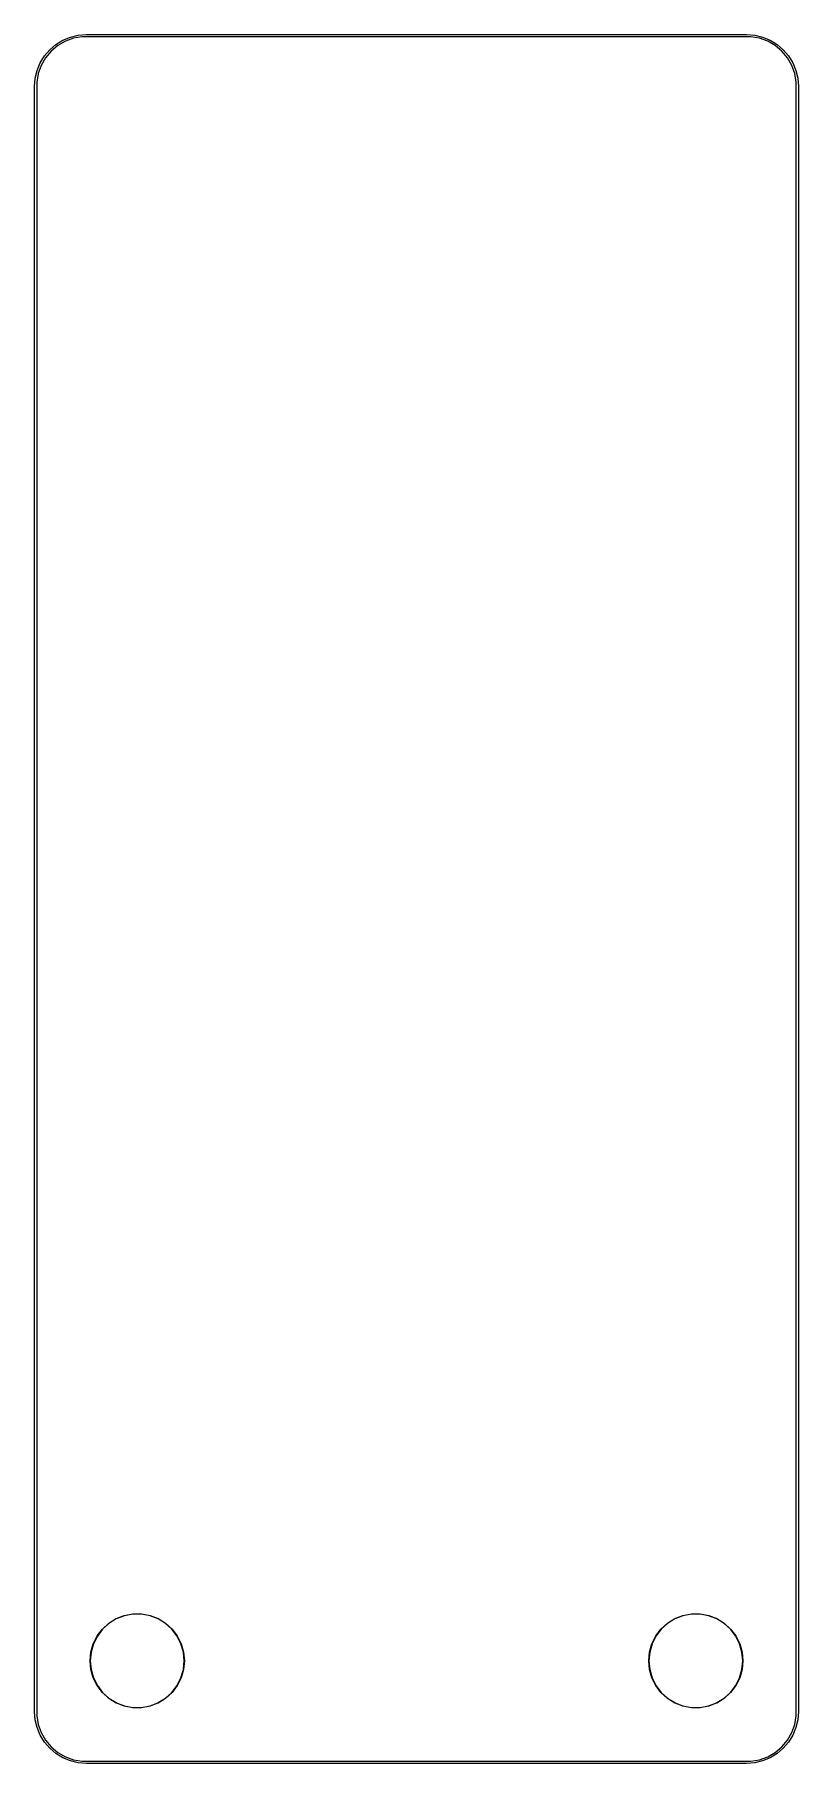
# Model space of a CAD drawing. Extents: x 124.4 to 142.3, y -88.7 to -48.2.
import ezdxf

# ---------------------------------------------------------------- set-up
doc = ezdxf.new("R2010")
doc.units = 0
doc.layers.add('BLACK', color=7, linetype='CONTINUOUS')

msp = doc.modelspace()

# ---------------------------------------------------------------- linework, layer by layer
at = {"layer": 'BLACK', "linetype": 'CONTINUOUS'}
for p, q in [((125.235, -48.2549), (125.421, -48.2104)), ((125.421, -48.2104), (125.611, -48.1954)), ((125.611, -48.1954), (125.611, -48.1954)), ((125.611, -48.1954), (141.089, -48.1954)), ((141.089, -48.1954), (141.279, -48.2103)), ((141.279, -48.2103), (141.465, -48.2548)), ((124.628, -48.6965), (124.751, -48.5514)), ((124.784, -48.5836), (124.653, -48.7399)), ((124.751, -48.5514), (124.897, -48.4276)), ((124.94, -48.4525), (124.784, -48.5836)), ((124.897, -48.4276), (125.059, -48.3279)), ((125.117, -48.3506), (124.94, -48.4525)), ((125.059, -48.3279), (125.235, -48.2549)), ((125.308, -48.2808), (125.117, -48.3506)), ((125.509, -48.2454), (125.308, -48.2808)), ((125.611, -48.2454), (125.509, -48.2454)), ((141.089, -48.2454), (125.611, -48.2454)), ((125.611, -48.2454), (125.611, -48.2454)), ((125.611, -48.2454), (125.611, -48.2454)), ((125.611, -48.2454), (125.611, -48.2454)), ((141.191, -48.2454), (141.089, -48.2454)), ((141.392, -48.2808), (141.191, -48.2454)), ((141.584, -48.3505), (141.392, -48.2808)), ((141.465, -48.2548), (141.641, -48.3278)), ((141.76, -48.4525), (141.584, -48.3505)), ((141.641, -48.3278), (141.804, -48.4275)), ((141.917, -48.5836), (141.76, -48.4525)), ((141.804, -48.4275), (141.949, -48.5514)), ((142.048, -48.7398), (141.917, -48.5836)), ((141.949, -48.5514), (142.073, -48.6964)), ((124.41, -49.2208), (124.455, -49.0353)), ((124.455, -49.0353), (124.528, -48.8591)), ((124.551, -48.9165), (124.481, -49.1081)), ((124.528, -48.8591), (124.628, -48.6965)), ((124.653, -48.7399), (124.551, -48.9165)), ((142.15, -48.9165), (142.048, -48.7398)), ((142.073, -48.6964), (142.172, -48.8591)), ((142.219, -49.1081), (142.15, -48.9165)), ((142.172, -48.8591), (142.245, -49.0353)), ((142.245, -49.0353), (142.29, -49.2208)), ((124.395, -49.411), (124.41, -49.2208)), ((124.395, -87.511), (124.395, -49.411)), ((124.481, -49.1081), (124.445, -49.309)), ((124.445, -49.309), (124.445, -49.411)), ((124.445, -49.411), (124.445, -49.411)), ((124.445, -49.411), (124.445, -87.511)), ((142.255, -49.309), (142.219, -49.1081)), ((142.255, -49.4109), (142.255, -49.309)), ((142.255, -49.411), (142.255, -49.4109)), ((142.255, -87.511), (142.255, -49.411)), ((142.29, -49.2208), (142.305, -49.411)), ((142.305, -49.411), (142.305, -49.411)), ((142.305, -49.411), (142.305, -87.511)), ((125.985, -85.576), (126.136, -85.4386)), ((126.139, -85.4428), (125.989, -85.5795)), ((126.136, -85.4386), (126.309, -85.3312)), ((126.311, -85.336), (126.139, -85.4428)), ((126.309, -85.3312), (126.499, -85.2576)), ((126.501, -85.2627), (126.311, -85.336)), ((126.499, -85.2576), (126.7, -85.2201)), ((126.7, -85.2254), (126.501, -85.2627)), ((126.7, -85.2201), (126.904, -85.2201)), ((126.903, -85.2254), (126.7, -85.2254)), ((127.103, -85.2627), (126.903, -85.2254)), ((126.904, -85.2201), (127.104, -85.2576)), ((127.292, -85.336), (127.103, -85.2627)), ((127.104, -85.2576), (127.294, -85.3312)), ((127.464, -85.4428), (127.292, -85.336)), ((127.294, -85.3312), (127.468, -85.4386)), ((127.614, -85.5795), (127.464, -85.4428)), ((127.468, -85.4386), (127.618, -85.576)), ((139.082, -85.576), (139.233, -85.4386)), ((139.236, -85.4428), (139.086, -85.5795)), ((139.233, -85.4386), (139.406, -85.3312)), ((139.408, -85.336), (139.236, -85.4428)), ((139.406, -85.3312), (139.596, -85.2576)), ((139.598, -85.2627), (139.408, -85.336)), ((139.596, -85.2576), (139.797, -85.2201)), ((139.797, -85.2254), (139.598, -85.2627)), ((139.797, -85.2201), (140.001, -85.2201)), ((140, -85.2254), (139.797, -85.2254)), ((140.2, -85.2627), (140, -85.2254)), ((140.001, -85.2201), (140.201, -85.2576)), ((140.389, -85.336), (140.2, -85.2627)), ((140.201, -85.2576), (140.391, -85.3312)), ((140.561, -85.4428), (140.389, -85.336)), ((140.391, -85.3312), (140.564, -85.4386)), ((140.711, -85.5795), (140.561, -85.4428)), ((140.564, -85.4386), (140.715, -85.576)), ((125.715, -86.1173), (125.771, -85.9212)), ((125.776, -85.9231), (125.721, -86.1183)), ((125.771, -85.9212), (125.862, -85.7387)), ((125.867, -85.7415), (125.776, -85.9231)), ((125.862, -85.7387), (125.985, -85.576)), ((125.989, -85.5795), (125.867, -85.7415)), ((127.737, -85.7415), (127.614, -85.5795)), ((127.618, -85.576), (127.741, -85.7387)), ((127.827, -85.9231), (127.737, -85.7415)), ((127.741, -85.7387), (127.832, -85.9212)), ((127.883, -86.1183), (127.827, -85.9231)), ((127.832, -85.9212), (127.888, -86.1173)), ((138.812, -86.1173), (138.868, -85.9212)), ((138.873, -85.9231), (138.818, -86.1183)), ((138.868, -85.9212), (138.959, -85.7387)), ((138.964, -85.7415), (138.873, -85.9231)), ((138.959, -85.7387), (139.082, -85.576)), ((139.086, -85.5795), (138.964, -85.7415)), ((140.834, -85.7415), (140.711, -85.5795)), ((140.715, -85.576), (140.838, -85.7387)), ((140.924, -85.9231), (140.834, -85.7415)), ((140.838, -85.7387), (140.929, -85.9212)), ((140.98, -86.1183), (140.924, -85.9231)), ((140.929, -85.9212), (140.985, -86.1173)), ((125.697, -86.3204), (125.715, -86.1173)), ((125.715, -86.5234), (125.697, -86.3204)), ((125.721, -86.1183), (125.702, -86.3204)), ((125.702, -86.3204), (125.721, -86.5225)), ((127.901, -86.3204), (127.883, -86.1183)), ((127.883, -86.5225), (127.901, -86.3204)), ((127.888, -86.1173), (127.907, -86.3204)), ((127.907, -86.3204), (127.888, -86.5234)), ((138.794, -86.3204), (138.812, -86.1173)), ((138.812, -86.5234), (138.794, -86.3204)), ((138.818, -86.1183), (138.799, -86.3204)), ((138.799, -86.3204), (138.818, -86.5225)), ((140.998, -86.3204), (140.98, -86.1183)), ((140.98, -86.5225), (140.998, -86.3204)), ((140.985, -86.1173), (141.004, -86.3204)), ((141.004, -86.3204), (140.985, -86.5234)), ((125.771, -86.7196), (125.715, -86.5234)), ((125.721, -86.5225), (125.776, -86.7176)), ((125.862, -86.9021), (125.771, -86.7196)), ((125.776, -86.7176), (125.867, -86.8993)), ((127.737, -86.8993), (127.827, -86.7176)), ((127.832, -86.7196), (127.741, -86.9021)), ((127.827, -86.7176), (127.883, -86.5225)), ((127.888, -86.5234), (127.832, -86.7196)), ((138.868, -86.7196), (138.812, -86.5234)), ((138.818, -86.5225), (138.873, -86.7176)), ((138.959, -86.9021), (138.868, -86.7196)), ((138.873, -86.7176), (138.964, -86.8993)), ((140.834, -86.8993), (140.924, -86.7176)), ((140.929, -86.7196), (140.838, -86.9021)), ((140.924, -86.7176), (140.98, -86.5225)), ((140.985, -86.5234), (140.929, -86.7196)), ((125.985, -87.0648), (125.862, -86.9021)), ((125.867, -86.8993), (125.989, -87.0612)), ((126.136, -87.2022), (125.985, -87.0648)), ((125.989, -87.0612), (126.139, -87.198)), ((127.464, -87.198), (127.614, -87.0612)), ((127.618, -87.0648), (127.468, -87.2022)), ((127.614, -87.0612), (127.737, -86.8993)), ((127.741, -86.9021), (127.618, -87.0648)), ((139.082, -87.0648), (138.959, -86.9021)), ((138.964, -86.8993), (139.086, -87.0612)), ((139.233, -87.2022), (139.082, -87.0648)), ((139.086, -87.0612), (139.236, -87.198)), ((140.561, -87.198), (140.711, -87.0612)), ((140.715, -87.0648), (140.564, -87.2022)), ((140.711, -87.0612), (140.834, -86.8993)), ((140.838, -86.9021), (140.715, -87.0648)), ((124.41, -87.7012), (124.395, -87.511)), ((124.395, -87.511), (124.395, -87.511)), ((124.445, -87.511), (124.445, -87.5111)), ((124.445, -87.5111), (124.445, -87.613)), ((126.309, -87.3095), (126.136, -87.2022)), ((126.139, -87.198), (126.311, -87.3048)), ((126.499, -87.3832), (126.309, -87.3095)), ((126.311, -87.3048), (126.501, -87.3781)), ((126.7, -87.4207), (126.499, -87.3832)), ((126.501, -87.3781), (126.7, -87.4154)), ((126.7, -87.4154), (126.903, -87.4154)), ((126.904, -87.4207), (126.7, -87.4207)), ((126.903, -87.4154), (127.103, -87.3781)), ((127.104, -87.3832), (126.904, -87.4207)), ((127.103, -87.3781), (127.292, -87.3048)), ((127.294, -87.3095), (127.104, -87.3832)), ((127.292, -87.3048), (127.464, -87.198)), ((127.468, -87.2022), (127.294, -87.3095)), ((139.406, -87.3095), (139.233, -87.2022)), ((139.236, -87.198), (139.408, -87.3048)), ((139.596, -87.3832), (139.406, -87.3095)), ((139.408, -87.3048), (139.598, -87.3781)), ((139.797, -87.4207), (139.596, -87.3832)), ((139.598, -87.3781), (139.797, -87.4154)), ((139.797, -87.4154), (140, -87.4154)), ((140.001, -87.4207), (139.797, -87.4207)), ((140, -87.4154), (140.2, -87.3781)), ((140.201, -87.3832), (140.001, -87.4207)), ((140.2, -87.3781), (140.389, -87.3048)), ((140.391, -87.3095), (140.201, -87.3832)), ((140.389, -87.3048), (140.561, -87.198)), ((140.564, -87.2022), (140.391, -87.3095)), ((142.255, -87.613), (142.255, -87.511)), ((142.255, -87.511), (142.255, -87.511)), ((142.305, -87.511), (142.29, -87.7012)), ((124.455, -87.8867), (124.41, -87.7012)), ((124.445, -87.613), (124.481, -87.8139)), ((124.528, -88.0629), (124.455, -87.8867)), ((124.481, -87.8139), (124.551, -88.0055)), ((142.15, -88.0055), (142.219, -87.8138)), ((142.245, -87.8867), (142.172, -88.0629)), ((142.219, -87.8138), (142.255, -87.613)), ((142.29, -87.7012), (142.245, -87.8867)), ((124.628, -88.2256), (124.528, -88.0629)), ((124.551, -88.0055), (124.653, -88.1822)), ((124.751, -88.3706), (124.628, -88.2256)), ((124.653, -88.1822), (124.784, -88.3384)), ((124.784, -88.3384), (124.94, -88.4695)), ((141.76, -88.4695), (141.917, -88.3384)), ((141.917, -88.3384), (142.048, -88.1821)), ((142.073, -88.2255), (141.949, -88.3706)), ((142.048, -88.1821), (142.15, -88.0055)), ((142.172, -88.0629), (142.073, -88.2255)), ((124.896, -88.4945), (124.751, -88.3706)), ((125.059, -88.5942), (124.896, -88.4945)), ((124.94, -88.4695), (125.117, -88.5715)), ((125.235, -88.6672), (125.059, -88.5942)), ((125.117, -88.5715), (125.308, -88.6412)), ((125.421, -88.7117), (125.235, -88.6672)), ((125.308, -88.6412), (125.509, -88.6766)), ((125.611, -88.7266), (125.421, -88.7117)), ((125.509, -88.6766), (125.611, -88.6766)), ((125.611, -88.6766), (125.611, -88.6766)), ((125.611, -88.6766), (141.089, -88.6766)), ((141.089, -88.7266), (125.611, -88.7266)), ((125.611, -88.7266), (125.611, -88.7266)), ((125.611, -88.7266), (125.611, -88.7266)), ((141.089, -88.6766), (141.089, -88.6766)), ((141.089, -88.6766), (141.191, -88.6766)), ((141.279, -88.7116), (141.089, -88.7266)), ((141.089, -88.7266), (141.089, -88.7266)), ((141.191, -88.6766), (141.392, -88.6412)), ((141.465, -88.6671), (141.279, -88.7116)), ((141.392, -88.6412), (141.584, -88.5714)), ((141.641, -88.5941), (141.465, -88.6671)), ((141.584, -88.5714), (141.76, -88.4695)), ((141.804, -88.4945), (141.641, -88.5941)), ((141.949, -88.3706), (141.804, -88.4945))]:
    msp.add_line(p, q, dxfattribs=at)

doc.saveas('drawing.dxf')
